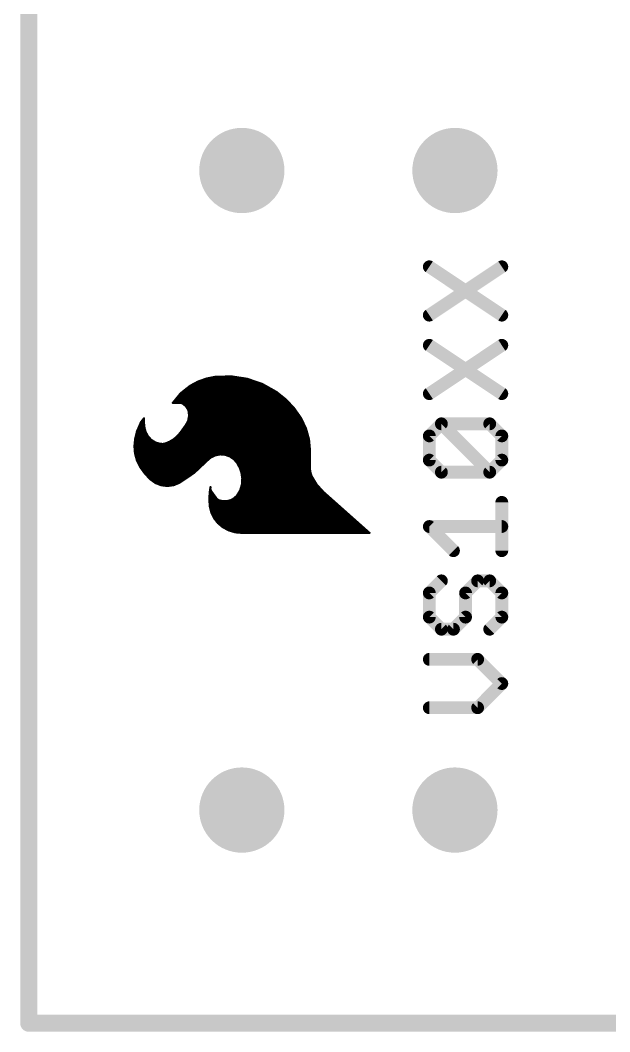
# Model space of a CAD drawing. Extents: x -0.1 to 44.5, y -0.1 to 35.7.
# Drawn here: x -0.1 to 6.93, y -0.1 to 11.95 of the extents above; entities that cross this region are included whole.
import ezdxf

# ---------------------------------------------------------------- set-up
doc = ezdxf.new("R2010")
doc.units = 0
for name, color, linetype in [('1', 12, 'CONTINUOUS'), ('16', 132, 'CONTINUOUS'), ('18', 110, 'CONTINUOUS'), ('20', 53, 'CONTINUOUS'), ('21', 41, 'CONTINUOUS'), ('23', 53, 'CONTINUOUS')]:
    doc.layers.add(name, color=color, linetype=linetype)

# ---------------------------------------------------------------- blocks, each defined once
blk = doc.blocks.new('ROUNDV')
at = {"const_width": 0.5}
blk.add_lwpolyline([(0, -0.25, 1), (0, 0.25, 1), (0, -0.25)], format="xyb", dxfattribs=at)

msp = doc.modelspace()

# ---------------------------------------------------------------- linework, layer by layer
at = {"layer": '1', "const_width": 0.2032}
for points in [[(0, 35.56), (0, 0)], [(0, 0), (43.18, 0)]]:
    msp.add_lwpolyline(points, dxfattribs=at)
at = {"layer": '1', "const_width": 0.1016}
for points in [[(0, 0.0508, 1), (0, -0.0508)], [(-0.0508, 0, 1), (0.0508, 0)]]:
    msp.add_lwpolyline(points, format="xyb", dxfattribs=at)
at = {"layer": '16', "const_width": 0.2032}
for points in [[(0, 35.56), (0, 0)], [(0, 0), (43.18, 0)]]:
    msp.add_lwpolyline(points, dxfattribs=at)
at = {"layer": '16', "const_width": 0.1016}
for points in [[(0, 0.0508, 1), (0, -0.0508)], [(-0.0508, 0, 1), (0.0508, 0)]]:
    msp.add_lwpolyline(points, format="xyb", dxfattribs=at)
at = {"layer": '20', "const_width": 0.2032}
for points in [[(0, 35.56), (0, 0)], [(0, 0), (43.18, 0)]]:
    msp.add_lwpolyline(points, dxfattribs=at)
at = {"layer": '20', "const_width": 0.1016}
for points in [[(0, 0.0508, 1), (0, -0.0508)], [(-0.0508, 0, 1), (0.0508, 0)]]:
    msp.add_lwpolyline(points, format="xyb", dxfattribs=at)
at = {"layer": '21'}
for points, const_width in [([(4.7956, 9.0447, 1), (4.7533, 8.9813)], 0.0762), ([(5.6599, 8.9813, 1), (5.6177, 9.0447)], 0.0762), ([(4.7533, 8.4685, 1), (4.7956, 8.4051)], 0.0762), ([(5.6177, 8.4051, 1), (5.6599, 8.4685)], 0.0762), ([(4.7956, 8.1092, 1), (4.7533, 8.0458)], 0.0762), ([(5.6599, 8.0458, 1), (5.6177, 8.1092)], 0.0762), ([(2.2198, 7.7076, 1), (2.2202, 7.695)], 0.0127), ([(2.2212, 7.6951, 1), (2.2188, 7.7075)], 0.0127), ([(2.4138, 7.7136, 1), (2.4119, 7.7011)], 0.0127), ([(2.413, 7.701, 1), (2.4126, 7.7137)], 0.0127), ([(1.9227, 7.601, 1), (1.9227, 7.5883)], 0.0127), ([(1.9198, 7.6003, 1), (1.9258, 7.5891)], 0.0127), ([(1.9268, 7.5897, 1), (1.9188, 7.5997)], 0.0127), ([(1.9699, 7.6264, 1), (1.9699, 7.6136)], 0.0127), ([(2.0141, 7.6508, 1), (2.0184, 7.6389)], 0.0127), ([(2.0178, 7.6518, 1), (2.0178, 7.6391)], 0.0127), ([(2.0192, 7.6392, 1), (2.0132, 7.6504)], 0.0127), ([(2.0886, 7.6772, 1), (2.0886, 7.6645)], 0.0127), ([(2.1148, 7.6869, 1), (2.1173, 7.6744)], 0.0127), ([(2.1182, 7.6747, 1), (2.1139, 7.6866)], 0.0127), ([(2.1943, 7.7026, 1), (2.1943, 7.6898)], 0.0127), ([(2.4864, 7.6898, 1), (2.4864, 7.7026)], 0.0127), ([(2.6056, 7.6845, 1), (2.6015, 7.6725)], 0.0127), ([(2.6026, 7.6722, 1), (2.6045, 7.6848)], 0.0127), ([(2.6258, 7.6645, 1), (2.6258, 7.6772)], 0.0127), ([(2.6996, 7.6391, 1), (2.6996, 7.6518)], 0.0127), ([(2.7734, 7.6136, 1), (2.7734, 7.6264)], 0.0127), ([(2.789, 7.6212, 1), (2.7828, 7.6101)], 0.0127), ([(2.7839, 7.6097, 1), (2.788, 7.6217)], 0.0127), ([(2.8233, 7.5883, 1), (2.8233, 7.601)], 0.0127), ([(1.7792, 7.474, 1), (1.7792, 7.4612)], 0.0127), ([(1.8, 7.4994, 1), (1.8, 7.4867)], 0.0127), ([(1.8051, 7.509, 1), (1.813, 7.4991)], 0.0127), ([(1.814, 7.5, 1), (1.8042, 7.5081)], 0.0127), ([(1.8271, 7.5248, 1), (1.8271, 7.5121)], 0.0127), ([(1.8589, 7.5502, 1), (1.8589, 7.5374)], 0.0127), ([(1.8908, 7.5756, 1), (1.8908, 7.5629)], 0.0127), ([(2.8684, 7.5629, 1), (2.8684, 7.5756)], 0.0127), ([(2.9135, 7.5374, 1), (2.9135, 7.5502)], 0.0127), ([(2.958, 7.526, 1), (2.95, 7.516)], 0.0127), ([(2.9509, 7.5155, 1), (2.9571, 7.5265)], 0.0127), ([(2.9573, 7.5121, 1), (2.9573, 7.5248)], 0.0127), ([(2.989, 7.4867, 1), (2.989, 7.4994)], 0.0127), ([(3.0208, 7.4612, 1), (3.0208, 7.474)], 0.0127), ([(4.7533, 7.533, 1), (4.7956, 7.4696)], 0.0762), ([(5.6177, 7.4696, 1), (5.6599, 7.533)], 0.0762), ([(1.717, 7.3979, 1), (1.717, 7.3852)], 0.0127), ([(1.7121, 7.3955, 1), (1.7219, 7.3875)], 0.0127), ([(1.7377, 7.4232, 1), (1.7377, 7.4104)], 0.0127), ([(1.7585, 7.4486, 1), (1.7585, 7.4359)], 0.0127), ([(1.8068, 7.3978, 1), (1.805, 7.3852)], 0.0127), ([(1.8066, 7.3978, 1), (1.8066, 7.385)], 0.0127), ([(1.8059, 7.3852, 1), (1.8059, 7.3979)], 0.0127), ([(1.8229, 7.3954, 1), (1.8179, 7.3837)], 0.0127), ([(1.8196, 7.3832, 1), (1.8213, 7.3958)], 0.0127), ([(1.8379, 7.3887, 1), (1.8299, 7.3789)], 0.0127), ([(1.8314, 7.378, 1), (1.8364, 7.3896)], 0.0127), ([(1.8559, 7.3724, 1), (1.8559, 7.3597)], 0.0127), ([(1.8759, 7.3578, 1), (1.8654, 7.3506)], 0.0127), ([(1.8666, 7.3492, 1), (1.8746, 7.3591)], 0.0127), ([(1.88, 7.347, 1), (1.88, 7.3342)], 0.0127), ([(3.0526, 7.4359, 1), (3.0526, 7.4486)], 0.0127), ([(3.0693, 7.4369, 1), (3.0601, 7.4282)], 0.0127), ([(3.0607, 7.4276, 1), (3.0687, 7.4375)], 0.0127), ([(3.0796, 7.4104, 1), (3.0796, 7.4232)], 0.0127), ([(3.1035, 7.385, 1), (3.1035, 7.3978)], 0.0127), ([(3.1274, 7.3597, 1), (3.1274, 7.3724)], 0.0127), ([(3.1514, 7.3342, 1), (3.1514, 7.347)], 0.0127), ([(1.8974, 7.3216, 1), (1.8974, 7.3088)], 0.0127), ([(1.9034, 7.3175, 1), (1.8914, 7.3131)], 0.0127), ([(1.8922, 7.3117, 1), (1.9026, 7.3189)], 0.0127), ([(1.9113, 7.2956, 1), (1.8987, 7.2942)], 0.0127), ([(1.899, 7.2927, 1), (1.911, 7.2971)], 0.0127), ([(1.9055, 7.2962, 1), (1.9055, 7.2835)], 0.0127), ([(1.9083, 7.2708, 1), (1.9083, 7.258)], 0.0127), ([(1.911, 7.2454, 1), (1.911, 7.2327)], 0.0127), ([(1.9174, 7.2365, 1), (1.9049, 7.2388)], 0.0127), ([(1.9048, 7.237, 1), (1.9175, 7.2383)], 0.0127), ([(3.1671, 7.3331, 1), (3.1567, 7.3258)], 0.0127), ([(3.1573, 7.3251, 1), (3.1665, 7.3338)], 0.0127), ([(3.1719, 7.3088, 1), (3.1719, 7.3216)], 0.0127), ([(3.1899, 7.2835, 1), (3.1899, 7.2962)], 0.0127), ([(3.2078, 7.258, 1), (3.2078, 7.2708)], 0.0127), ([(3.2257, 7.2327, 1), (3.2257, 7.2454)], 0.0127), ([(1.3157, 7.1184, 1), (1.3157, 7.1056)], 0.0127), ([(1.3099, 7.1146, 1), (1.3215, 7.1096)], 0.0127), ([(1.3215, 7.1096, 1), (1.3099, 7.1146)], 0.0127), ([(1.3268, 7.1438, 1), (1.3268, 7.1311)], 0.0127), ([(1.3328, 7.1664, 1), (1.3428, 7.1586)], 0.0127), ([(1.338, 7.1692, 1), (1.338, 7.1565)], 0.0127), ([(1.3436, 7.16, 1), (1.332, 7.1651)], 0.0127), ([(1.3578, 7.1946, 1), (1.3578, 7.1818)], 0.0127), ([(1.3671, 7.2105, 1), (1.3761, 7.2015)], 0.0127), ([(1.3766, 7.2021, 1), (1.3666, 7.2099)], 0.0127), ([(1.3805, 7.2086, 1), (1.3678, 7.2086)], 0.0127), ([(1.3805, 7.2086, 1), (1.3678, 7.2086)], 0.0127), ([(1.3678, 7.2085, 1), (1.3805, 7.2085)], 0.0127), ([(1.3804, 7.1483, 1), (1.3678, 7.1469)], 0.0127), ([(1.3678, 7.1476, 1), (1.3805, 7.1476)], 0.0127), ([(1.3786, 7.204, 1), (1.3696, 7.213)], 0.0127), ([(1.3741, 7.1818, 1), (1.3741, 7.1946)], 0.0127), ([(1.3741, 7.1565, 1), (1.3741, 7.1692)], 0.0127), ([(1.3752, 7.1311, 1), (1.3752, 7.1438)], 0.0127), ([(1.3781, 7.1056, 1), (1.3781, 7.1184)], 0.0127), ([(1.8616, 7.1184, 1), (1.8616, 7.1056)], 0.0127), ([(1.8688, 7.1327, 1), (1.8802, 7.1269)], 0.0127), ([(1.8796, 7.1261, 1), (1.8694, 7.1335)], 0.0127), ([(1.8784, 7.1438, 1), (1.8784, 7.1311)], 0.0127), ([(1.8914, 7.1692, 1), (1.8914, 7.1565)], 0.0127), ([(1.8944, 7.1822, 1), (1.9069, 7.1799)], 0.0127), ([(1.9063, 7.1782, 1), (1.895, 7.184)], 0.0127), ([(1.902, 7.1946, 1), (1.902, 7.1818)], 0.0127), ([(1.9067, 7.22, 1), (1.9067, 7.2073)], 0.0127), ([(3.2493, 7.2165, 1), (3.2379, 7.2109)], 0.0127), ([(3.2384, 7.21, 1), (3.2488, 7.2174)], 0.0127), ([(3.2437, 7.2073, 1), (3.2437, 7.22)], 0.0127), ([(3.256, 7.1818, 1), (3.256, 7.1946)], 0.0127), ([(3.2684, 7.1565, 1), (3.2684, 7.1692)], 0.0127), ([(3.2808, 7.1311, 1), (3.2808, 7.1438)], 0.0127), ([(3.2932, 7.1056, 1), (3.2932, 7.1184)], 0.0127), ([(4.9185, 7.1801, 1), (4.9185, 7.1039)], 0.0762), ([(4.9455, 7.1689, 1), (4.8916, 7.115)], 0.0762), ([(4.9455, 7.115, 1), (4.8916, 7.1689)], 0.0762), ([(5.5217, 7.1689, 1), (5.4678, 7.115)], 0.0762), ([(5.4947, 7.1039, 1), (5.4947, 7.1801)], 0.0762), ([(1.2731, 6.9914, 1), (1.2731, 6.9787)], 0.0127), ([(1.2795, 7.0168, 1), (1.2795, 7.0041)], 0.0127), ([(1.2859, 7.0422, 1), (1.2859, 7.0294)], 0.0127), ([(1.2845, 7.0562, 1), (1.2961, 7.051)], 0.0127), ([(1.2965, 7.0521, 1), (1.2841, 7.0551)], 0.0127), ([(1.2937, 7.0676, 1), (1.2937, 7.0549)], 0.0127), ([(1.2947, 7.079, 1), (1.3063, 7.074)], 0.0127), ([(1.3063, 7.0739, 1), (1.2947, 7.0791)], 0.0127), ([(1.3048, 7.093, 1), (1.3048, 7.0803)], 0.0127), ([(1.3861, 7.0964, 1), (1.3739, 7.093)], 0.0127), ([(1.3737, 7.094, 1), (1.3863, 7.0954)], 0.0127), ([(1.3823, 7.0803, 1), (1.3823, 7.093)], 0.0127), ([(1.4001, 7.0465, 1), (1.3889, 7.0405)], 0.0127), ([(1.3884, 7.0418, 1), (1.4006, 7.0452)], 0.0127), ([(1.3895, 7.0549, 1), (1.3895, 7.0676)], 0.0127), ([(1.3986, 7.0294, 1), (1.3986, 7.0422)], 0.0127), ([(1.4121, 7.0041, 1), (1.4121, 7.0168)], 0.0127), ([(1.4261, 6.9971, 1), (1.4168, 6.9884)], 0.0127), ([(1.4159, 6.9898, 1), (1.4271, 6.9957)], 0.0127), ([(1.4287, 6.9787, 1), (1.4287, 6.9914)], 0.0127), ([(1.7592, 6.9914, 1), (1.7592, 6.9787)], 0.0127), ([(1.7673, 7.0002, 1), (1.7769, 6.9919)], 0.0127), ([(1.7762, 6.9912, 1), (1.768, 7.0009)], 0.0127), ([(1.7844, 7.0168, 1), (1.7844, 7.0041)], 0.0127), ([(1.8063, 7.0422, 1), (1.8063, 7.0294)], 0.0127), ([(1.8034, 7.0421, 1), (1.8136, 7.0347)], 0.0127), ([(1.8133, 7.0343, 1), (1.8037, 7.0425)], 0.0127), ([(1.825, 7.0676, 1), (1.825, 7.0549)], 0.0127), ([(1.8433, 7.093, 1), (1.8433, 7.0803)], 0.0127), ([(3.3097, 7.0924, 1), (3.2975, 7.089)], 0.0127), ([(3.2979, 7.0879, 1), (3.3093, 7.0934)], 0.0127), ([(3.3047, 7.0803, 1), (3.3047, 7.093)], 0.0127), ([(3.3118, 7.0549, 1), (3.3118, 7.0676)], 0.0127), ([(3.3189, 7.0294, 1), (3.3189, 7.0422)], 0.0127), ([(3.326, 7.0041, 1), (3.326, 7.0168)], 0.0127), ([(3.3331, 6.9787, 1), (3.3331, 6.9914)], 0.0127), ([(4.7475, 7.0249, 1), (4.8014, 6.971)], 0.0762), ([(4.8126, 6.9979, 1), (4.7364, 6.9979)], 0.0762), ([(5.6769, 6.9979, 1), (5.6007, 6.9979)], 0.0762), ([(5.6119, 6.971, 1), (5.6657, 7.0249)], 0.0762), ([(1.2661, 6.8763, 1), (1.2535, 6.8753)], 0.0127), ([(1.2535, 6.8764, 1), (1.2661, 6.8752)], 0.0127), ([(1.2605, 6.8898, 1), (1.2605, 6.877)], 0.0127), ([(1.2612, 6.8644, 1), (1.2612, 6.8517)], 0.0127), ([(1.2629, 6.9152, 1), (1.2629, 6.9024)], 0.0127), ([(1.2653, 6.9406, 1), (1.2653, 6.9279)], 0.0127), ([(1.2678, 6.966, 1), (1.2678, 6.9532)], 0.0127), ([(1.2747, 6.9652, 1), (1.262, 6.9665)], 0.0127), ([(1.2622, 6.9674, 1), (1.2745, 6.9643)], 0.0127), ([(1.4524, 6.9532, 1), (1.4524, 6.966)], 0.0127), ([(1.4641, 6.9561, 1), (1.4574, 6.9453)], 0.0127), ([(1.4561, 6.9464, 1), (1.4654, 6.9551)], 0.0127), ([(1.4873, 6.9279, 1), (1.4873, 6.9406)], 0.0127), ([(1.5114, 6.9265, 1), (1.5077, 6.9143)], 0.0127), ([(1.5062, 6.915, 1), (1.5129, 6.9258)], 0.0127), ([(1.548, 6.9024, 1), (1.548, 6.9152)], 0.0127), ([(1.5649, 6.9101, 1), (1.5643, 6.8975)], 0.0127), ([(1.5628, 6.8977, 1), (1.5664, 6.9099)], 0.0127), ([(1.5967, 6.9086, 1), (1.5992, 6.8962)], 0.0127), ([(1.5977, 6.896, 1), (1.5982, 6.9087)], 0.0127), ([(1.6302, 6.9152, 1), (1.6302, 6.9024)], 0.0127), ([(1.6283, 6.9148, 1), (1.6331, 6.903)], 0.0127), ([(1.6319, 6.9027, 1), (1.6295, 6.9151)], 0.0127), ([(1.6789, 6.9358, 1), (1.6855, 6.925)], 0.0127), ([(1.6847, 6.9245, 1), (1.6798, 6.9362)], 0.0127), ([(1.6884, 6.9406, 1), (1.6884, 6.9279)], 0.0127), ([(1.7295, 6.966, 1), (1.7295, 6.9532)], 0.0127), ([(1.7256, 6.9645, 1), (1.7338, 6.9549)], 0.0127), ([(1.733, 6.9543, 1), (1.7264, 6.9651)], 0.0127), ([(3.3467, 6.9594, 1), (3.3341, 6.9582)], 0.0127), ([(3.3343, 6.9571, 1), (3.3465, 6.9605)], 0.0127), ([(3.3402, 6.9532, 1), (3.3402, 6.966)], 0.0127), ([(3.3426, 6.9279, 1), (3.3426, 6.9406)], 0.0127), ([(3.345, 6.9024, 1), (3.345, 6.9152)], 0.0127), ([(3.3473, 6.877, 1), (3.3473, 6.8898)], 0.0127), ([(3.3496, 6.8517, 1), (3.3496, 6.8644)], 0.0127), ([(1.2631, 6.839, 1), (1.2631, 6.8262)], 0.0127), ([(1.265, 6.8136, 1), (1.265, 6.8008)], 0.0127), ([(1.2725, 6.7906, 1), (1.2603, 6.7872)], 0.0127), ([(1.2601, 6.7884, 1), (1.2728, 6.7894)], 0.0127), ([(1.2684, 6.7882, 1), (1.2684, 6.7755)], 0.0127), ([(1.2754, 6.7628, 1), (1.2754, 6.75)], 0.0127), ([(2.1682, 6.7472, 1), (2.1737, 6.7357)], 0.0127), ([(2.1751, 6.7366, 1), (2.1668, 6.7463)], 0.0127), ([(2.2023, 6.75, 1), (2.2023, 6.7628)], 0.0127), ([(2.2231, 6.7731, 1), (2.2254, 6.7606)], 0.0127), ([(2.227, 6.7611, 1), (2.2215, 6.7726)], 0.0127), ([(2.2828, 6.784, 1), (2.2818, 6.7713)], 0.0127), ([(2.2835, 6.7714, 1), (2.2812, 6.7839)], 0.0127), ([(2.3433, 6.779, 1), (2.3391, 6.7671)], 0.0127), ([(2.3407, 6.7667, 1), (2.3417, 6.7794)], 0.0127), ([(2.3884, 6.7628, 1), (2.3884, 6.75)], 0.0127), ([(2.4005, 6.7586, 1), (2.3933, 6.7482)], 0.0127), ([(2.3948, 6.7474, 1), (2.399, 6.7594)], 0.0127), ([(3.3592, 6.8225, 1), (3.3465, 6.8225)], 0.0127), ([(3.3465, 6.8219, 1), (3.3591, 6.8231)], 0.0127), ([(3.3519, 6.8262, 1), (3.3519, 6.839)], 0.0127), ([(3.3528, 6.8008, 1), (3.3528, 6.8136)], 0.0127), ([(3.3528, 6.7755, 1), (3.3528, 6.7882)], 0.0127), ([(3.3528, 6.75, 1), (3.3528, 6.7628)], 0.0127), ([(4.8014, 6.7368, 1), (4.7475, 6.6829)], 0.0762), ([(5.6657, 6.6829, 1), (5.6119, 6.7368)], 0.0762), ([(1.2824, 6.7374, 1), (1.2824, 6.7247)], 0.0127), ([(1.2894, 6.712, 1), (1.2894, 6.6993)], 0.0127), ([(1.2953, 6.7077, 1), (1.2839, 6.7021)], 0.0127), ([(1.2835, 6.7032, 1), (1.2957, 6.7066)], 0.0127), ([(1.3019, 6.6866, 1), (1.3019, 6.6738)], 0.0127), ([(1.3145, 6.6612, 1), (1.3145, 6.6485)], 0.0127), ([(1.3272, 6.6358, 1), (1.3272, 6.6231)], 0.0127), ([(1.3336, 6.6306, 1), (1.3232, 6.6232)], 0.0127), ([(1.3227, 6.6241, 1), (1.3341, 6.6297)], 0.0127), ([(2.0478, 6.6231, 1), (2.0478, 6.6358)], 0.0127), ([(2.0747, 6.6485, 1), (2.0747, 6.6612)], 0.0127), ([(2.1017, 6.6738, 1), (2.1017, 6.6866)], 0.0127), ([(2.1219, 6.7079, 1), (2.1301, 6.6983)], 0.0127), ([(2.1304, 6.6985, 1), (2.1216, 6.7077)], 0.0127), ([(2.1289, 6.6993, 1), (2.1289, 6.712)], 0.0127), ([(2.1587, 6.7247, 1), (2.1587, 6.7374)], 0.0127), ([(2.4296, 6.7374, 1), (2.4296, 6.7247)], 0.0127), ([(2.4505, 6.7242, 1), (2.4408, 6.7159)], 0.0127), ([(2.4421, 6.7148, 1), (2.4492, 6.7253)], 0.0127), ([(2.458, 6.712, 1), (2.458, 6.6993)], 0.0127), ([(2.4798, 6.6866, 1), (2.4798, 6.6738)], 0.0127), ([(2.4897, 6.6782, 1), (2.4785, 6.6722)], 0.0127), ([(2.4793, 6.6711, 1), (2.4889, 6.6793)], 0.0127), ([(2.4951, 6.6612, 1), (2.4951, 6.6485)], 0.0127), ([(2.5088, 6.6358, 1), (2.5088, 6.6231)], 0.0127), ([(2.5205, 6.6208, 1), (2.5085, 6.6168)], 0.0127), ([(3.3528, 6.7247, 1), (3.3528, 6.7374)], 0.0127), ([(3.3528, 6.6993, 1), (3.3528, 6.712)], 0.0127), ([(3.3528, 6.6738, 1), (3.3528, 6.6866)], 0.0127), ([(3.3528, 6.6485, 1), (3.3528, 6.6612)], 0.0127), ([(3.3528, 6.6231, 1), (3.3528, 6.6358)], 0.0127), ([(4.7364, 6.7098, 1), (4.8126, 6.7098)], 0.0762), ([(4.9185, 6.6039, 1), (4.9185, 6.5277)], 0.0762), ([(4.8916, 6.5388, 1), (4.9455, 6.5927)], 0.0762), ([(5.4678, 6.5927, 1), (5.5217, 6.5388)], 0.0762), ([(5.4678, 6.5388, 1), (5.5217, 6.5927)], 0.0762), ([(5.4947, 6.5277, 1), (5.4947, 6.6039)], 0.0762), ([(5.6007, 6.7098, 1), (5.6769, 6.7098)], 0.0762), ([(1.3449, 6.6104, 1), (1.3449, 6.5976)], 0.0127), ([(1.3632, 6.585, 1), (1.3632, 6.5723)], 0.0127), ([(1.3815, 6.5596, 1), (1.3815, 6.5469)], 0.0127), ([(1.3891, 6.5536, 1), (1.3798, 6.5448)], 0.0127), ([(1.3793, 6.5455, 1), (1.3896, 6.5529)], 0.0127), ([(1.4047, 6.5342, 1), (1.4047, 6.5214)], 0.0127), ([(1.4287, 6.5088, 1), (1.4287, 6.4961)], 0.0127), ([(1.8898, 6.4961, 1), (1.8898, 6.5088)], 0.0127), ([(1.9274, 6.5214, 1), (1.9274, 6.5342)], 0.0127), ([(1.9651, 6.5469, 1), (1.9651, 6.5596)], 0.0127), ([(1.9673, 6.5622, 1), (1.976, 6.553)], 0.0127), ([(1.9752, 6.5524, 1), (1.9681, 6.5629)], 0.0127), ([(1.9939, 6.5723, 1), (1.9939, 6.585)], 0.0127), ([(2.0208, 6.5976, 1), (2.0208, 6.6104)], 0.0127), ([(2.5089, 6.6158, 1), (2.5201, 6.6218)], 0.0127), ([(2.5195, 6.6104, 1), (2.5195, 6.5976)], 0.0127), ([(2.5281, 6.585, 1), (2.5281, 6.5723)], 0.0127), ([(2.5413, 6.5591, 1), (2.5288, 6.5571)], 0.0127), ([(2.529, 6.5561, 1), (2.541, 6.5601)], 0.0127), ([(2.5358, 6.5596, 1), (2.5358, 6.5469)], 0.0127), ([(2.5398, 6.5342, 1), (2.5398, 6.5214)], 0.0127), ([(2.5439, 6.5088, 1), (2.5439, 6.4961)], 0.0127), ([(3.3591, 6.595, 1), (3.3465, 6.5928)], 0.0127), ([(3.3465, 6.5939, 1), (3.3592, 6.5939)], 0.0127), ([(3.3528, 6.5976, 1), (3.3528, 6.6104)], 0.0127), ([(3.3656, 6.5571, 1), (3.3537, 6.5528)], 0.0127), ([(3.3534, 6.5538, 1), (3.3659, 6.556)], 0.0127), ([(3.3555, 6.5723, 1), (3.3555, 6.585)], 0.0127), ([(3.3603, 6.5469, 1), (3.3603, 6.5596)], 0.0127), ([(3.3786, 6.5209, 1), (3.3676, 6.5145)], 0.0127), ([(3.3671, 6.5155, 1), (3.3791, 6.5199)], 0.0127), ([(3.3694, 6.5214, 1), (3.3694, 6.5342)], 0.0127), ([(3.3822, 6.4961, 1), (3.3822, 6.5088)], 0.0127), ([(1.454, 6.4848, 1), (1.4466, 6.4744)], 0.0127), ([(1.4457, 6.4752, 1), (1.4549, 6.484)], 0.0127), ([(1.4539, 6.4834, 1), (1.4539, 6.4707)], 0.0127), ([(1.4895, 6.458, 1), (1.4895, 6.4452)], 0.0127), ([(1.513, 6.4424, 1), (1.5084, 6.4305)], 0.0127), ([(1.507, 6.4313, 1), (1.5144, 6.4416)], 0.0127), ([(1.5372, 6.4326, 1), (1.5372, 6.4199)], 0.0127), ([(1.5806, 6.416, 1), (1.5791, 6.4034)], 0.0127), ([(1.5776, 6.4038, 1), (1.5822, 6.4157)], 0.0127), ([(1.6527, 6.4074, 1), (1.6544, 6.3948)], 0.0127), ([(1.6528, 6.3948, 1), (1.6543, 6.4074)], 0.0127), ([(1.7247, 6.4169, 1), (1.7295, 6.4052)], 0.0127), ([(1.7279, 6.4047, 1), (1.7262, 6.4173)], 0.0127), ([(1.7643, 6.4199, 1), (1.7643, 6.4326)], 0.0127), ([(1.7922, 6.4443, 1), (1.7994, 6.4337)], 0.0127), ([(1.7982, 6.4331, 1), (1.7934, 6.4449)], 0.0127), ([(1.8145, 6.4452, 1), (1.8145, 6.458)], 0.0127), ([(1.8521, 6.4707, 1), (1.8521, 6.4834)], 0.0127), ([(2.1646, 6.3818, 1), (2.1646, 6.369)], 0.0127), ([(2.1729, 6.3872, 1), (2.1603, 6.3892)], 0.0127), ([(2.1729, 6.3876, 1), (2.1603, 6.3888)], 0.0127), ([(2.1654, 6.369, 1), (2.1654, 6.3818)], 0.0127), ([(2.5276, 6.3818, 1), (2.5276, 6.369)], 0.0127), ([(2.5353, 6.4072, 1), (2.5353, 6.3944)], 0.0127), ([(2.5351, 6.4212, 1), (2.5478, 6.4205)], 0.0127), ([(2.5417, 6.4326, 1), (2.5417, 6.4199)], 0.0127), ([(2.5475, 6.419, 1), (2.5354, 6.4227)], 0.0127), ([(2.543, 6.458, 1), (2.543, 6.4452)], 0.0127), ([(2.5442, 6.4834, 1), (2.5442, 6.4707)], 0.0127), ([(2.5514, 6.4945, 1), (2.5388, 6.4951)], 0.0127), ([(2.5388, 6.4938, 1), (2.5514, 6.4958)], 0.0127), ([(3.3973, 6.4707, 1), (3.3973, 6.4834)], 0.0127), ([(3.4124, 6.4452, 1), (3.4124, 6.458)], 0.0127), ([(3.4379, 6.4208, 1), (3.4286, 6.4122)], 0.0127), ([(3.4275, 6.4199, 1), (3.4275, 6.4326)], 0.0127), ([(3.4278, 6.4133, 1), (3.4387, 6.4197)], 0.0127), ([(3.4477, 6.3944, 1), (3.4477, 6.4072)], 0.0127), ([(3.4709, 6.369, 1), (3.4709, 6.3818)], 0.0127), ([(2.1538, 6.2802, 1), (2.1538, 6.2675)], 0.0127), ([(2.1558, 6.3056, 1), (2.1558, 6.2928)], 0.0127), ([(2.1578, 6.331, 1), (2.1578, 6.3182)], 0.0127), ([(2.1653, 6.3394, 1), (2.1527, 6.3404)], 0.0127), ([(2.1527, 6.3409, 1), (2.1653, 6.3389)], 0.0127), ([(2.1606, 6.3564, 1), (2.1606, 6.3437)], 0.0127), ([(2.1711, 6.3718, 1), (2.1587, 6.3692)], 0.0127), ([(2.1586, 6.3711, 1), (2.1712, 6.3699)], 0.0127), ([(2.174, 6.3561, 1), (2.1628, 6.3501)], 0.0127), ([(2.1622, 6.3518, 1), (2.1746, 6.3543)], 0.0127), ([(2.17, 6.3437, 1), (2.17, 6.3564)], 0.0127), ([(2.1819, 6.3411, 1), (2.1717, 6.3337)], 0.0127), ([(2.1712, 6.3344, 1), (2.1824, 6.3404)], 0.0127), ([(2.1861, 6.3182, 1), (2.1861, 6.331)], 0.0127), ([(2.2045, 6.2928, 1), (2.2045, 6.3056)], 0.0127), ([(2.223, 6.2675, 1), (2.223, 6.2802)], 0.0127), ([(2.4682, 6.2802, 1), (2.4682, 6.2675)], 0.0127), ([(2.4762, 6.2899, 1), (2.487, 6.2833)], 0.0127), ([(2.486, 6.282, 1), (2.4772, 6.2912)], 0.0127), ([(2.4892, 6.3056, 1), (2.4892, 6.2928)], 0.0127), ([(2.5045, 6.331, 1), (2.5045, 6.3182)], 0.0127), ([(2.5198, 6.3564, 1), (2.5198, 6.3437)], 0.0127), ([(2.5137, 6.3519, 1), (2.5259, 6.3482)], 0.0127), ([(2.5253, 6.3467, 1), (2.5144, 6.3533)], 0.0127), ([(3.4942, 6.3437, 1), (3.4942, 6.3564)], 0.0127), ([(3.517, 6.3344, 1), (3.5086, 6.325)], 0.0127), ([(3.5081, 6.3254, 1), (3.5175, 6.334)], 0.0127), ([(3.5185, 6.3182, 1), (3.5185, 6.331)], 0.0127), ([(3.5471, 6.2928, 1), (3.5471, 6.3056)], 0.0127), ([(3.5757, 6.2675, 1), (3.5757, 6.2802)], 0.0127), ([(5.6769, 6.2065, 1), (5.6007, 6.2065)], 0.0762), ([(2.158, 6.2464, 1), (2.1453, 6.2454)], 0.0127), ([(2.1453, 6.2464, 1), (2.158, 6.2454)], 0.0127), ([(2.1518, 6.2548, 1), (2.1518, 6.242)], 0.0127), ([(2.1534, 6.2294, 1), (2.1534, 6.2166)], 0.0127), ([(2.1554, 6.204, 1), (2.1554, 6.1913)], 0.0127), ([(2.1574, 6.1786, 1), (2.1574, 6.1658)], 0.0127), ([(2.1651, 6.1535, 1), (2.1529, 6.1503)], 0.0127), ([(2.1527, 6.1514, 1), (2.1653, 6.1524)], 0.0127), ([(2.1603, 6.1532, 1), (2.1603, 6.1405)], 0.0127), ([(2.2422, 6.2579, 1), (2.2332, 6.2491)], 0.0127), ([(2.2326, 6.2498, 1), (2.2428, 6.2572)], 0.0127), ([(2.2427, 6.242, 1), (2.2427, 6.2548)], 0.0127), ([(2.2541, 6.2453, 1), (2.2482, 6.2341)], 0.0127), ([(2.2466, 6.2353, 1), (2.2557, 6.2441)], 0.0127), ([(2.2696, 6.2369, 1), (2.2668, 6.2245)], 0.0127), ([(2.2652, 6.2251, 1), (2.2712, 6.2363)], 0.0127), ([(2.3027, 6.2166, 1), (2.3027, 6.2294)], 0.0127), ([(2.3127, 6.2271, 1), (2.3127, 6.2144)], 0.0127), ([(2.3113, 6.2146, 1), (2.3141, 6.227)], 0.0127), ([(2.3569, 6.227, 1), (2.3597, 6.2146)], 0.0127), ([(2.3583, 6.2144, 1), (2.3583, 6.2271)], 0.0127), ([(2.3683, 6.2294, 1), (2.3683, 6.2166)], 0.0127), ([(2.3999, 6.2364, 1), (2.4057, 6.225)], 0.0127), ([(2.4042, 6.2245, 1), (2.4014, 6.2369)], 0.0127), ([(2.4374, 6.2548, 1), (2.4374, 6.242)], 0.0127), ([(2.4419, 6.2575, 1), (2.4506, 6.2483)], 0.0127), ([(2.4491, 6.2473, 1), (2.4434, 6.2586)], 0.0127), ([(3.6043, 6.242, 1), (3.6043, 6.2548)], 0.0127), ([(3.6329, 6.2166, 1), (3.6329, 6.2294)], 0.0127), ([(3.6615, 6.1913, 1), (3.6615, 6.204)], 0.0127), ([(3.69, 6.1658, 1), (3.69, 6.1786)], 0.0127), ([(3.7186, 6.1405, 1), (3.7186, 6.1532)], 0.0127), ([(2.167, 6.1278, 1), (2.167, 6.1151)], 0.0127), ([(2.1737, 6.1024, 1), (2.1737, 6.0896)], 0.0127), ([(2.1831, 6.0848, 1), (2.1717, 6.0792)], 0.0127), ([(2.1713, 6.0804, 1), (2.1836, 6.0836)], 0.0127), ([(2.1831, 6.077, 1), (2.1831, 6.0643)], 0.0127), ([(2.1956, 6.0516, 1), (2.1956, 6.0389)], 0.0127), ([(2.2082, 6.0262, 1), (2.2082, 6.0134)], 0.0127), ([(2.2145, 6.0211, 1), (2.2045, 6.0133)], 0.0127), ([(2.2038, 6.0144, 1), (2.2152, 6.02)], 0.0127), ([(3.7472, 6.1151, 1), (3.7472, 6.1278)], 0.0127), ([(3.7758, 6.0896, 1), (3.7758, 6.1024)], 0.0127), ([(3.8044, 6.0643, 1), (3.8044, 6.077)], 0.0127), ([(3.833, 6.0389, 1), (3.833, 6.0516)], 0.0127), ([(3.8615, 6.0134, 1), (3.8615, 6.0262)], 0.0127), ([(2.2272, 6.0008, 1), (2.2272, 5.9881)], 0.0127), ([(2.247, 5.9754, 1), (2.247, 5.9627)], 0.0127), ([(2.258, 5.965, 1), (2.2498, 5.9553)], 0.0127), ([(2.2489, 5.9563, 1), (2.2589, 5.9641)], 0.0127), ([(2.2733, 5.95, 1), (2.2733, 5.9372)], 0.0127), ([(2.303, 5.9246, 1), (2.303, 5.9119)], 0.0127), ([(2.312, 5.9188, 1), (2.3058, 5.9076)], 0.0127), ([(2.3048, 5.9084, 1), (2.313, 5.918)], 0.0127), ([(3.8901, 5.9881, 1), (3.8901, 6.0008)], 0.0127), ([(3.9187, 5.9627, 1), (3.9187, 5.9754)], 0.0127), ([(3.9473, 5.9372, 1), (3.9473, 5.95)], 0.0127), ([(3.9759, 5.9119, 1), (3.9759, 5.9246)], 0.0127), ([(4.8014, 5.9453, 1), (4.7475, 5.8914)], 0.0762), ([(4.7745, 5.9565, 1), (4.7745, 5.8803)], 0.0762), ([(5.6388, 5.8803, 1), (5.6388, 5.9565)], 0.0762), ([(2.3461, 5.8992, 1), (2.3461, 5.8864)], 0.0127), ([(2.3839, 5.8792, 1), (2.3802, 5.867)], 0.0127), ([(2.379, 5.8675, 1), (2.3851, 5.8787)], 0.0127), ([(2.401, 5.8738, 1), (2.401, 5.861)], 0.0127), ([(2.4625, 5.8554, 1), (2.4614, 5.8427)], 0.0127), ([(2.4601, 5.843, 1), (2.4638, 5.8551)], 0.0127), ([(2.5451, 5.8485, 1), (2.5451, 5.8357)], 0.0127), ([(2.5446, 5.8358, 1), (2.5456, 5.8484)], 0.0127), ([(4.0045, 5.8864, 1), (4.0045, 5.8992)], 0.0127), ([(4.033, 5.861, 1), (4.033, 5.8738)], 0.0127), ([(4.0573, 5.8374, 1), (4.0657, 5.8468)], 0.0127), ([(4.0615, 5.8357, 1), (4.0615, 5.8485)], 0.0127), ([(5.0356, 5.6033, 1), (5.0895, 5.6572)], 0.0762), ([(5.6007, 5.6302, 1), (5.6769, 5.6302)], 0.0762), ([(4.9455, 5.244, 1), (4.8916, 5.2979)], 0.0762), ([(5.3507, 5.309, 1), (5.3507, 5.2328)], 0.0762), ([(5.3776, 5.244, 1), (5.3237, 5.2979)], 0.0762), ([(5.5217, 5.2979, 1), (5.4678, 5.244)], 0.0762), ([(5.4947, 5.2328, 1), (5.4947, 5.309)], 0.0762), ([(4.7475, 5.1538, 1), (4.8014, 5.0999)], 0.0762), ([(4.8126, 5.1269, 1), (4.7364, 5.1269)], 0.0762), ([(5.2447, 5.1269, 1), (5.1685, 5.1269)], 0.0762), ([(5.1797, 5.1538, 1), (5.2336, 5.0999)], 0.0762), ([(5.6769, 5.1269, 1), (5.6007, 5.1269)], 0.0762), ([(5.6119, 5.0999, 1), (5.6657, 5.1538)], 0.0762), ([(4.8014, 4.8657, 1), (4.7475, 4.8118)], 0.0762), ([(4.7364, 4.8388, 1), (4.8126, 4.8388)], 0.0762), ([(5.1685, 4.8388, 1), (5.2447, 4.8388)], 0.0762), ([(5.2336, 4.8118, 1), (5.1797, 4.8657)], 0.0762), ([(5.6007, 4.8388, 1), (5.6769, 4.8388)], 0.0762), ([(5.6657, 4.8118, 1), (5.6119, 4.8657)], 0.0762), ([(4.9185, 4.7328, 1), (4.9185, 4.6566)], 0.0762), ([(4.8916, 4.6678, 1), (4.9455, 4.7217)], 0.0762), ([(5.0356, 4.7217, 1), (5.0895, 4.6678)], 0.0762), ([(5.0626, 4.6566, 1), (5.0626, 4.7328)], 0.0762), ([(5.4678, 4.7217, 1), (5.5217, 4.6678)], 0.0762), ([(4.7745, 4.3735, 1), (4.7745, 4.2973)], 0.0762), ([(5.3776, 4.3624, 1), (5.3237, 4.3085)], 0.0762), ([(5.3507, 4.2973, 1), (5.3507, 4.3735)], 0.0762), ([(5.6657, 4.0204, 1), (5.6119, 4.0743)], 0.0762), ([(5.6119, 4.0204, 1), (5.6657, 4.0743)], 0.0762), ([(4.7745, 3.7973, 1), (4.7745, 3.7211)], 0.0762), ([(5.3237, 3.7861, 1), (5.3776, 3.7323)], 0.0762), ([(5.3507, 3.7211, 1), (5.3507, 3.7973)], 0.0762)]:
    msp.add_lwpolyline(points, format="xyb", dxfattribs=dict(at, const_width=const_width))
for points, const_width in [([(4.7745, 8.4368), (5.6388, 9.013)], 0.1524), ([(4.7745, 9.013), (5.6388, 8.4368)], 0.1524), ([(4.7745, 7.5013), (5.6388, 8.0775)], 0.1524), ([(4.7745, 8.0775), (5.6388, 7.5013)], 0.1524), ([(2.22, 7.7013), (2.116, 7.6806)], 0.0254), ([(2.4128, 7.7073), (2.22, 7.7013)], 0.0254), ([(2.6035, 7.6785), (2.4128, 7.7073)], 0.0254), ([(1.9228, 7.5947), (1.8091, 7.5041)], 0.0254), ([(1.9227, 7.5946), (2.8233, 7.5946)], 0.0254), ([(2.0162, 7.6448), (1.9228, 7.5947)], 0.0254), ([(1.9699, 7.62), (2.7734, 7.62)], 0.0254), ([(2.116, 7.6806), (2.0162, 7.6448)], 0.0254), ([(2.0178, 7.6454), (2.6996, 7.6454)], 0.0254), ([(2.0886, 7.6708), (2.6258, 7.6708)], 0.0254), ([(2.1943, 7.6962), (2.4864, 7.6962)], 0.0254), ([(2.7859, 7.6157), (2.6035, 7.6785)], 0.0254), ([(2.954, 7.521), (2.7859, 7.6157)], 0.0254), ([(1.8091, 7.5041), (1.717, 7.3915)], 0.0254), ([(1.7792, 7.4676), (3.0208, 7.4676)], 0.0254), ([(1.8, 7.493), (2.989, 7.493)], 0.0254), ([(1.8271, 7.5184), (2.9573, 7.5184)], 0.0254), ([(1.8589, 7.5438), (2.9135, 7.5438)], 0.0254), ([(1.8908, 7.5692), (2.8684, 7.5692)], 0.0254), ([(3.0647, 7.4326), (2.954, 7.521)], 0.0254), ([(1.717, 7.3915), (1.8059, 7.3915)], 0.0254), ([(1.7377, 7.4168), (3.0796, 7.4168)], 0.0254), ([(1.7585, 7.4422), (3.0526, 7.4422)], 0.0254), ([(1.8059, 7.3915), (1.8204, 7.3895)], 0.0254), ([(1.8066, 7.3914), (3.1035, 7.3914)], 0.0254), ([(1.8204, 7.3895), (1.8339, 7.3838)], 0.0254), ([(1.8339, 7.3838), (1.8706, 7.3542)], 0.0254), ([(1.8559, 7.366), (3.1274, 7.366)], 0.0254), ([(1.8706, 7.3542), (1.8974, 7.3153)], 0.0254), ([(1.88, 7.3406), (3.1514, 7.3406)], 0.0254), ([(3.1619, 7.3294), (3.0647, 7.4326)], 0.0254), ([(1.8974, 7.3153), (1.905, 7.2949)], 0.0254), ([(1.8974, 7.3152), (3.1719, 7.3152)], 0.0254), ([(1.9111, 7.2377), (1.9007, 7.1811)], 0.0254), ([(1.905, 7.2949), (1.9111, 7.2377)], 0.0254), ([(1.9055, 7.2898), (3.1899, 7.2898)], 0.0254), ([(1.9083, 7.2644), (3.2078, 7.2644)], 0.0254), ([(1.911, 7.239), (3.2257, 7.239)], 0.0254), ([(3.2436, 7.2137), (3.1619, 7.3294)], 0.0254), ([(1.3157, 7.1121), (1.3005, 7.0765)], 0.0254), ([(1.3378, 7.1625), (1.3157, 7.1121)], 0.0254), ([(1.3157, 7.112), (1.3781, 7.112)], 0.0254), ([(1.3268, 7.1374), (1.3752, 7.1374)], 0.0254), ([(1.3716, 7.206), (1.3378, 7.1625)], 0.0254), ([(1.338, 7.1628), (1.3741, 7.1628)], 0.0254), ([(1.3578, 7.1882), (1.3741, 7.1882)], 0.0254), ([(1.3741, 7.2085), (1.3716, 7.206)], 0.0254), ([(1.3741, 7.1476), (1.3741, 7.2086)], 0.0254), ([(1.3741, 7.2086), (1.3741, 7.2085)], 0.0254), ([(1.38, 7.0947), (1.3741, 7.1476)], 0.0254), ([(1.8745, 7.1298), (1.8085, 7.0384)], 0.0254), ([(1.8616, 7.112), (3.2932, 7.112)], 0.0254), ([(1.9007, 7.1811), (1.8745, 7.1298)], 0.0254), ([(1.8784, 7.1374), (3.2808, 7.1374)], 0.0254), ([(1.8914, 7.1628), (3.2684, 7.1628)], 0.0254), ([(1.902, 7.1882), (3.256, 7.1882)], 0.0254), ([(1.9067, 7.2136), (3.2437, 7.2136)], 0.0254), ([(3.3036, 7.0907), (3.2436, 7.2137)], 0.0254), ([(4.7745, 6.9979), (4.9185, 7.142)], 0.1524), ([(4.9185, 7.142), (5.4947, 7.142)], 0.1524), ([(5.4947, 6.5658), (4.9185, 7.142)], 0.1524), ([(5.4947, 7.142), (5.6388, 6.9979)], 0.1524), ([(1.2903, 7.0536), (1.2684, 6.9659)], 0.0254), ([(1.2731, 6.985), (1.4287, 6.985)], 0.0254), ([(1.2795, 7.0104), (1.4121, 7.0104)], 0.0254), ([(1.2859, 7.0358), (1.3986, 7.0358)], 0.0254), ([(1.3005, 7.0765), (1.2903, 7.0536)], 0.0254), ([(1.2937, 7.0612), (1.3895, 7.0612)], 0.0254), ([(1.3048, 7.0866), (1.3823, 7.0866)], 0.0254), ([(1.3945, 7.0435), (1.38, 7.0947)], 0.0254), ([(1.4215, 6.9927), (1.3945, 7.0435)], 0.0254), ([(1.4607, 6.9507), (1.4215, 6.9927)], 0.0254), ([(1.7721, 6.996), (1.7297, 6.9597)], 0.0254), ([(1.7592, 6.985), (3.3331, 6.985)], 0.0254), ([(1.8085, 7.0384), (1.7721, 6.996)], 0.0254), ([(1.7844, 7.0104), (3.326, 7.0104)], 0.0254), ([(1.8063, 7.0358), (3.3189, 7.0358)], 0.0254), ([(1.825, 7.0612), (3.3118, 7.0612)], 0.0254), ([(1.8433, 7.0866), (3.3047, 7.0866)], 0.0254), ([(3.3404, 6.9588), (3.3036, 7.0907)], 0.0254), ([(4.7745, 6.7098), (4.7745, 6.9979)], 0.1524), ([(5.6388, 6.9979), (5.6388, 6.7098)], 0.1524), ([(1.2684, 6.9659), (1.2598, 6.8758)], 0.0254), ([(1.2598, 6.8758), (1.2664, 6.7889)], 0.0254), ([(1.2605, 6.8834), (3.3473, 6.8834)], 0.0254), ([(1.2612, 6.858), (3.3496, 6.858)], 0.0254), ([(1.2629, 6.9088), (1.548, 6.9088)], 0.0254), ([(1.2653, 6.9342), (1.4873, 6.9342)], 0.0254), ([(1.2678, 6.9596), (1.4524, 6.9596)], 0.0254), ([(1.5096, 6.9204), (1.4607, 6.9507)], 0.0254), ([(1.5646, 6.9038), (1.5096, 6.9204)], 0.0254), ([(1.598, 6.9024), (1.5646, 6.9038)], 0.0254), ([(1.6307, 6.9089), (1.598, 6.9024)], 0.0254), ([(1.6302, 6.9088), (3.345, 6.9088)], 0.0254), ([(1.6822, 6.9304), (1.6307, 6.9089)], 0.0254), ([(1.7297, 6.9597), (1.6822, 6.9304)], 0.0254), ([(1.6884, 6.9342), (3.3426, 6.9342)], 0.0254), ([(1.7295, 6.9596), (3.3402, 6.9596)], 0.0254), ([(3.3528, 6.8225), (3.3404, 6.9588)], 0.0254), ([(1.2631, 6.8326), (3.3519, 6.8326)], 0.0254), ([(1.265, 6.8072), (3.3528, 6.8072)], 0.0254), ([(1.2664, 6.7889), (1.2896, 6.7049)], 0.0254), ([(1.2684, 6.7818), (3.3528, 6.7818)], 0.0254), ([(1.2754, 6.7564), (2.2023, 6.7564)], 0.0254), ([(2.126, 6.7031), (2.1709, 6.7414)], 0.0254), ([(2.1709, 6.7414), (2.2243, 6.7669)], 0.0254), ([(2.2243, 6.7669), (2.2823, 6.7776)], 0.0254), ([(2.2823, 6.7776), (2.3412, 6.773)], 0.0254), ([(2.3412, 6.773), (2.3969, 6.7534)], 0.0254), ([(2.3884, 6.7564), (3.3528, 6.7564)], 0.0254), ([(2.3969, 6.7534), (2.4456, 6.72)], 0.0254), ([(3.3528, 6.5939), (3.3528, 6.8225)], 0.0254), ([(4.9185, 6.5658), (4.7745, 6.7098)], 0.1524), ([(5.6388, 6.7098), (5.4947, 6.5658)], 0.1524), ([(1.2824, 6.731), (2.1587, 6.731)], 0.0254), ([(1.2894, 6.7056), (2.1289, 6.7056)], 0.0254), ([(1.2896, 6.7049), (1.3284, 6.6269)], 0.0254), ([(1.3019, 6.6802), (2.1017, 6.6802)], 0.0254), ([(1.3145, 6.6548), (2.0747, 6.6548)], 0.0254), ([(1.3272, 6.6294), (2.0478, 6.6294)], 0.0254), ([(1.3284, 6.6269), (1.3844, 6.5492)], 0.0254), ([(1.9716, 6.5576), (2.126, 6.7031)], 0.0254), ([(2.4296, 6.731), (3.3528, 6.731)], 0.0254), ([(2.4456, 6.72), (2.4841, 6.6752)], 0.0254), ([(2.458, 6.7056), (3.3528, 6.7056)], 0.0254), ([(2.4798, 6.6802), (3.3528, 6.6802)], 0.0254), ([(2.4841, 6.6752), (2.5145, 6.6188)], 0.0254), ([(2.4951, 6.6548), (3.3528, 6.6548)], 0.0254), ([(2.5088, 6.6294), (3.3528, 6.6294)], 0.0254), ([(2.5145, 6.6188), (2.535, 6.5581)], 0.0254), ([(5.4947, 6.5658), (4.9185, 6.5658)], 0.1524), ([(1.3449, 6.604), (2.0208, 6.604)], 0.0254), ([(1.3632, 6.5786), (1.9939, 6.5786)], 0.0254), ([(1.3815, 6.5532), (1.9651, 6.5532)], 0.0254), ([(1.3844, 6.5492), (1.4503, 6.4796)], 0.0254), ([(1.4047, 6.5278), (1.9274, 6.5278)], 0.0254), ([(1.4287, 6.5024), (1.8898, 6.5024)], 0.0254), ([(1.7958, 6.439), (1.9716, 6.5576)], 0.0254), ([(2.5195, 6.604), (3.3528, 6.604)], 0.0254), ([(2.5281, 6.5786), (3.3555, 6.5786)], 0.0254), ([(2.535, 6.5581), (2.5451, 6.4948)], 0.0254), ([(2.5358, 6.5532), (3.3603, 6.5532)], 0.0254), ([(2.5398, 6.5278), (3.3694, 6.5278)], 0.0254), ([(2.5439, 6.5024), (3.3822, 6.5024)], 0.0254), ([(3.3596, 6.5549), (3.3528, 6.5939)], 0.0254), ([(3.3731, 6.5177), (3.3596, 6.5549)], 0.0254), ([(3.4333, 6.4165), (3.3731, 6.5177)], 0.0254), ([(1.4503, 6.4796), (1.5107, 6.4365)], 0.0254), ([(1.4539, 6.477), (1.8521, 6.477)], 0.0254), ([(1.4895, 6.4516), (1.8145, 6.4516)], 0.0254), ([(1.5107, 6.4365), (1.5799, 6.4097)], 0.0254), ([(1.5372, 6.4262), (1.7643, 6.4262)], 0.0254), ([(1.5799, 6.4097), (1.6536, 6.4011)], 0.0254), ([(1.6536, 6.4011), (1.7271, 6.411)], 0.0254), ([(1.7271, 6.411), (1.7958, 6.439)], 0.0254), ([(2.1666, 6.3882), (2.159, 6.3399)], 0.0254), ([(2.1646, 6.3754), (2.1654, 6.3754)], 0.0254), ([(2.1649, 6.3705), (2.1666, 6.3882)], 0.0254), ([(2.5414, 6.4208), (2.5198, 6.35)], 0.0254), ([(2.5276, 6.3754), (3.4709, 6.3754)], 0.0254), ([(2.5353, 6.4008), (3.4477, 6.4008)], 0.0254), ([(2.5451, 6.4948), (2.5414, 6.4208)], 0.0254), ([(2.5417, 6.4262), (3.4275, 6.4262)], 0.0254), ([(2.543, 6.4516), (3.4124, 6.4516)], 0.0254), ([(2.5442, 6.477), (3.3973, 6.477)], 0.0254), ([(3.5128, 6.3297), (3.4333, 6.4165)], 0.0254), ([(2.159, 6.3399), (2.1517, 6.2459)], 0.0254), ([(2.1538, 6.2738), (2.223, 6.2738)], 0.0254), ([(2.1558, 6.2992), (2.2045, 6.2992)], 0.0254), ([(2.1578, 6.3246), (2.1861, 6.3246)], 0.0254), ([(2.1606, 6.35), (2.17, 6.35)], 0.0254), ([(2.1684, 6.3531), (2.1649, 6.3705)], 0.0254), ([(2.1768, 6.3374), (2.1684, 6.3531)], 0.0254), ([(2.2377, 6.2535), (2.1768, 6.3374)], 0.0254), ([(2.4816, 6.2866), (2.4463, 6.2529)], 0.0254), ([(2.4682, 6.2738), (3.5757, 6.2738)], 0.0254), ([(2.5198, 6.35), (2.4816, 6.2866)], 0.0254), ([(2.4892, 6.2992), (3.5471, 6.2992)], 0.0254), ([(2.5045, 6.3246), (3.5185, 6.3246)], 0.0254), ([(2.5198, 6.35), (3.4942, 6.35)], 0.0254), ([(4.0615, 5.8421), (3.5128, 6.3297)], 0.0254), ([(5.6388, 5.6302), (5.6388, 6.2065)], 0.1524), ([(2.1517, 6.2459), (2.159, 6.1519)], 0.0254), ([(2.1518, 6.2484), (2.2427, 6.2484)], 0.0254), ([(2.1534, 6.223), (2.3027, 6.223)], 0.0254), ([(2.1554, 6.1976), (3.6615, 6.1976)], 0.0254), ([(2.1574, 6.1722), (3.69, 6.1722)], 0.0254), ([(2.159, 6.1519), (2.1774, 6.082)], 0.0254), ([(2.1603, 6.1468), (3.7186, 6.1468)], 0.0254), ([(2.2511, 6.2397), (2.2377, 6.2535)], 0.0254), ([(2.2682, 6.2307), (2.2511, 6.2397)], 0.0254), ([(2.3127, 6.2208), (2.2682, 6.2307)], 0.0254), ([(2.3583, 6.2208), (2.3127, 6.2208)], 0.0254), ([(2.4028, 6.2307), (2.3583, 6.2208)], 0.0254), ([(2.3683, 6.223), (3.6329, 6.223)], 0.0254), ([(2.4463, 6.2529), (2.4028, 6.2307)], 0.0254), ([(2.4374, 6.2484), (3.6043, 6.2484)], 0.0254), ([(2.167, 6.1214), (3.7472, 6.1214)], 0.0254), ([(2.1737, 6.096), (3.7758, 6.096)], 0.0254), ([(2.1774, 6.082), (2.2095, 6.0172)], 0.0254), ([(2.1831, 6.0706), (3.8044, 6.0706)], 0.0254), ([(2.1956, 6.0452), (3.833, 6.0452)], 0.0254), ([(2.2082, 6.0198), (3.8615, 6.0198)], 0.0254), ([(2.2095, 6.0172), (2.2539, 5.9602)], 0.0254), ([(2.2272, 5.9944), (3.8901, 5.9944)], 0.0254), ([(2.247, 5.969), (3.9187, 5.969)], 0.0254), ([(2.2539, 5.9602), (2.3089, 5.9132)], 0.0254), ([(2.2733, 5.9436), (3.9473, 5.9436)], 0.0254), ([(2.303, 5.9182), (3.9759, 5.9182)], 0.0254), ([(2.3089, 5.9132), (2.3821, 5.8731)], 0.0254), ([(5.0626, 5.6302), (4.7745, 5.9184)], 0.1524), ([(4.7745, 5.9184), (5.6388, 5.9184)], 0.1524), ([(2.3461, 5.8928), (4.0045, 5.8928)], 0.0254), ([(2.3821, 5.8731), (2.462, 5.8491)], 0.0254), ([(2.401, 5.8674), (4.033, 5.8674)], 0.0254), ([(2.462, 5.8491), (2.5451, 5.8421)], 0.0254), ([(2.5451, 5.8421), (4.0615, 5.8421)], 0.0254), ([(4.9185, 5.2709), (4.7745, 5.1269)], 0.1524), ([(5.2066, 5.1269), (5.3507, 5.2709)], 0.1524), ([(5.3507, 5.2709), (5.4947, 5.2709)], 0.1524), ([(5.4947, 5.2709), (5.6388, 5.1269)], 0.1524), ([(4.7745, 5.1269), (4.7745, 4.8388)], 0.1524), ([(5.2066, 4.8388), (5.2066, 5.1269)], 0.1524), ([(5.6388, 5.1269), (5.6388, 4.8388)], 0.1524), ([(4.7745, 4.8388), (4.9185, 4.6947)], 0.1524), ([(5.0626, 4.6947), (5.2066, 4.8388)], 0.1524), ([(5.6388, 4.8388), (5.4947, 4.6947)], 0.1524), ([(4.9185, 4.6947), (5.0626, 4.6947)], 0.1524), ([(5.3507, 4.3354), (4.7745, 4.3354)], 0.1524), ([(5.6388, 4.0473), (5.3507, 4.3354)], 0.1524), ([(5.3507, 3.7592), (5.6388, 4.0473)], 0.1524), ([(4.7745, 3.7592), (5.3507, 3.7592)], 0.1524)]:
    msp.add_lwpolyline(points, dxfattribs=dict(at, const_width=const_width))
at = {"layer": '23'}
msp.add_point((4.064, 5.842), dxfattribs=at)

# ---------------------------------------------------------------- block references
at = {"layer": '18', "xscale": 1.016, "yscale": 1.016}
for p in [(2.54, 10.16), (2.54, 10.16), (5.08, 10.16), (5.08, 10.16), (2.54, 2.54), (2.54, 2.54), (5.08, 2.54), (5.08, 2.54)]:
    msp.add_blockref('ROUNDV', p, dxfattribs=at)

doc.saveas('drawing.dxf')
